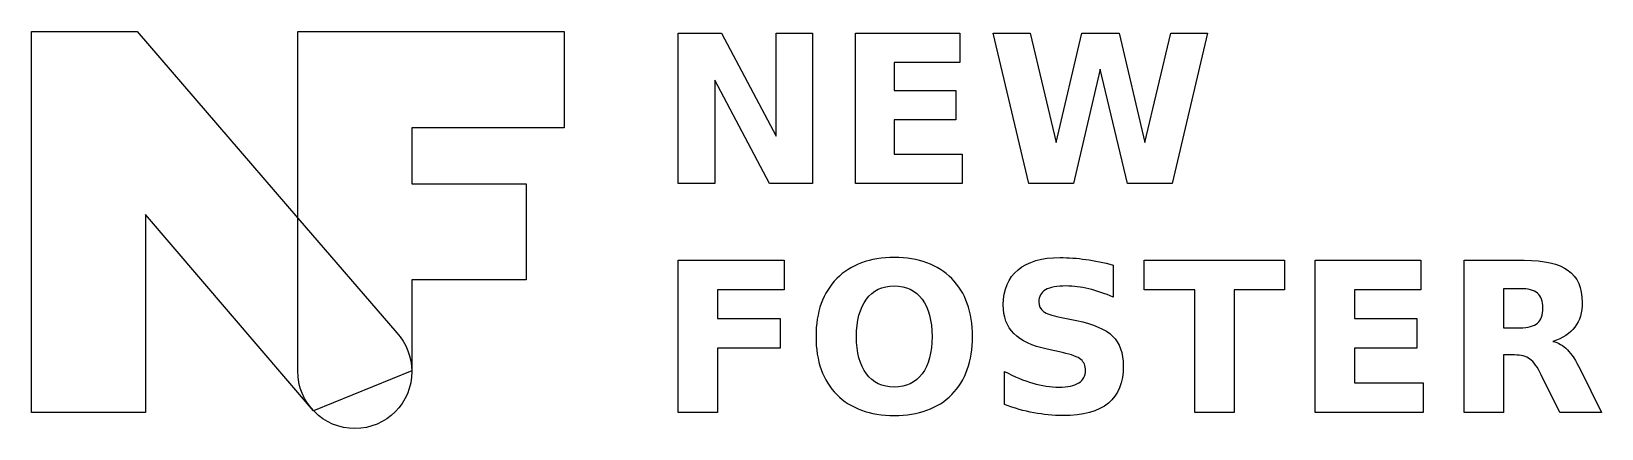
# Model space of a CAD drawing. Header units: centimetres. Extents: x -8 to 8, y -2 to 2.
import ezdxf

# ---------------------------------------------------------------- set-up
doc = ezdxf.new("R2010")
doc.units = ezdxf.units.CM
doc.header["$MEASUREMENT"] = 0
doc.layers.add('layer 1', color=7, linetype='Continuous')

msp = doc.modelspace()

# ---------------------------------------------------------------- linework, layer by layer
at = {"layer": 'layer 1', "color": 142}
msp.add_lwpolyline([(-5.25876, 0.1137), (-5.25876, 2.00334), (-2.56003, 2.00334), (-2.56003, 1.02667), (-4.10313, 1.02667), (-4.10313, 0.46023), (-2.94581, 0.46023), (-2.94581, -0.51304), (-4.10313, -0.51304), (-4.10313, -1.43166), (-5.09984, -1.83779), (-6.80357, 0.15138), (-6.80357, -1.85443), (-7.9609, -1.85443), (-7.9609, 2.00334), (-6.88892, 2.00334), (-5.25876, 0.1137)], dxfattribs=at)
at = {"layer": 'layer 1', "color": 250}
for points in [[(-1.4027, 1.98642), (-0.96464, 1.98642), (-0.41106, 0.94259), (-0.41106, 1.98642), (-0.03946, 1.98642), (-0.03946, 0.46451), (-0.47717, 0.46451), (-1.0311, 1.50834), (-1.0311, 0.46451), (-1.4027, 0.46451), (-1.4027, 1.98642)], [(0.395, 1.98642), (1.45344, 1.98642), (1.45344, 1.68997), (0.78748, 1.68997), (0.78748, 1.40605), (1.41377, 1.40605), (1.41377, 1.1096), (0.78748, 1.1096), (0.78748, 0.76096), (1.4764, 0.76096), (1.4764, 0.46451), (0.395, 0.46451), (0.395, 1.98642)], [(1.7893, 1.98642), (2.16543, 1.98642), (2.42847, 0.88031), (2.68942, 1.98642), (3.06764, 1.98642), (3.3286, 0.88031), (3.59164, 1.98642), (3.96464, 1.98642), (3.60591, 0.46451), (3.15323, 0.46451), (2.87697, 1.62143), (2.60383, 0.46451), (2.15116, 0.46451), (1.7893, 1.98642)], [(-5.25869, -1.43433), (-5.25876, 0.112), (-4.25645, -1.04783)], [(-1.4027, -0.31371), (-0.32997, -0.31371), (-0.32997, -0.61416), (-1.00491, -0.61416), (-1.00491, -0.90192), (-0.37017, -0.90192), (-0.37017, -1.20237), (-1.00491, -1.20237), (-1.00491, -1.85616), (-1.4027, -1.85616), (-1.4027, -0.31371)], [(3.3233, -0.31371), (4.74514, -0.31371), (4.74514, -0.61416), (4.2331, -0.61416), (4.2331, -1.85616), (3.83532, -1.85616), (3.83532, -0.61416), (3.3233, -0.61416), (3.3233, -0.31371)], [(5.05556, -0.31371), (6.12828, -0.31371), (6.12828, -0.61416), (5.45333, -0.61416), (5.45333, -0.90192), (6.08808, -0.90192), (6.08808, -1.20237), (5.45333, -1.20237), (5.45333, -1.55571), (6.15155, -1.55571), (6.15155, -1.85616), (5.05556, -1.85616), (5.05556, -0.31371)], [(6.9654, -1.27219), (6.9654, -1.85616), (6.56762, -1.85616), (6.56762, -0.31371), (7.17451, -0.31371)], [(3.00888, -0.36238), (3.00888, -0.68822)], [(7.1322, -0.60147), (6.9654, -0.60147), (6.9654, -0.99713), (7.1322, -0.99713)], [(2.46687, -0.89063), (2.63649, -0.92484)], [(2.49261, -1.24821), (2.33851, -1.21401)], [(7.07788, -1.27219), (6.9654, -1.27219)], [(7.74331, -1.41783), (7.95984, -1.85616), (7.53561, -1.85616), (7.34766, -1.47284)], [(1.90654, -1.7754), (1.90654, -1.43934)]]:
    msp.add_lwpolyline(points, dxfattribs=at)
for points, knots in [([(0.78789, -0.28621), (1.03579, -0.28621), (1.23009, -0.35709), (1.37044, -0.49885), (1.51115, -0.64062), (1.58132, -0.83668), (1.58132, -1.08635), (1.58132, -1.33567), (1.51115, -1.53137), (1.37044, -1.67314), (1.23009, -1.8149), (1.03579, -1.88578), (0.78789, -1.88578), (0.54068, -1.88578), (0.34674, -1.8149), (0.20568, -1.67314), (0.06498, -1.53137), (-0.00555, -1.33567), (-0.00555, -1.08635), (-0.00555, -0.83668), (0.06498, -0.64062), (0.20568, -0.49885), (0.34674, -0.35709), (0.54068, -0.28621), (0.78789, -0.28621)], [0, 0, 0, 0, 1, 1, 1, 2, 2, 2, 3, 3, 3, 4, 4, 4, 5, 5, 5, 6, 6, 6, 7, 7, 7, 8, 8, 8, 8]), ([(2.33851, -1.21401), (2.18441, -1.18121), (2.07191, -1.12831), (2.00068, -1.05602), (1.92944, -0.98408), (1.89383, -0.8864), (1.89383, -0.76404), (1.89383, -0.61064), (1.94355, -0.4925), (2.04265, -0.40999), (2.14174, -0.32747), (2.2842, -0.28621), (2.47004, -0.28621), (2.55467, -0.28621), (2.64178, -0.29256), (2.731, -0.30525), (2.82057, -0.31795), (2.91331, -0.33699), (3.00888, -0.36238)], [0, 0, 0, 0, 1, 1, 1, 2, 2, 2, 3, 3, 3, 4, 4, 4, 5, 5, 5, 6, 6, 6, 6]), ([(7.17451, -0.31371), (7.37762, -0.31371), (7.52644, -0.34792), (7.62095, -0.41599), (7.71581, -0.48404), (7.76307, -0.59195), (7.76307, -0.73899), (7.76307, -0.84091), (7.73838, -0.92484), (7.68936, -0.99008), (7.63999, -1.05532), (7.56559, -1.10363), (7.4665, -1.13466), (7.5208, -1.147), (7.56982, -1.17521), (7.61284, -1.21894), (7.65586, -1.26266), (7.69923, -1.32897), (7.74331, -1.41783)], [0, 0, 0, 0, 1, 1, 1, 2, 2, 2, 3, 3, 3, 4, 4, 4, 5, 5, 5, 6, 6, 6, 6]), ([(0.78753, -0.57396), (0.66623, -0.57396), (0.57206, -0.61875), (0.50507, -0.70832), (0.43842, -0.79789), (0.40492, -0.92379), (0.40492, -1.08635), (0.40492, -1.24856), (0.43842, -1.3741), (0.50507, -1.46367), (0.57206, -1.55324), (0.66623, -1.59802), (0.78753, -1.59802), (0.90919, -1.59802), (1.0037, -1.55324), (1.0707, -1.46367), (1.13734, -1.3741), (1.17086, -1.24856), (1.17086, -1.08635), (1.17086, -0.92379), (1.13734, -0.79789), (1.0707, -0.70832), (1.0037, -0.61875), (0.90919, -0.57396), (0.78753, -0.57396)], [0, 0, 0, 0, 1, 1, 1, 2, 2, 2, 3, 3, 3, 4, 4, 4, 5, 5, 5, 6, 6, 6, 7, 7, 7, 8, 8, 8, 8]), ([(3.00888, -0.68822), (2.92424, -0.65049), (2.84137, -0.62192), (2.76098, -0.60288), (2.68021, -0.58349), (2.60405, -0.57396), (2.53247, -0.57396), (2.4376, -0.57396), (2.36707, -0.58701), (2.32159, -0.6131), (2.2761, -0.6392), (2.25353, -0.67976), (2.25353, -0.73476), (2.25353, -0.77602), (2.26904, -0.80847), (2.29972, -0.83139), (2.3304, -0.85431), (2.38612, -0.87406), (2.46687, -0.89063)], [0, 0, 0, 0, 1, 1, 1, 2, 2, 2, 3, 3, 3, 4, 4, 4, 5, 5, 5, 6, 6, 6, 6]), ([(7.1322, -0.99713), (7.21542, -0.99713), (7.27501, -0.98161), (7.31134, -0.95059), (7.3473, -0.91956), (7.36529, -0.86877), (7.36529, -0.79789), (7.36529, -0.72736), (7.3473, -0.67729), (7.31134, -0.64696), (7.27501, -0.61664), (7.21542, -0.60147), (7.1322, -0.60147)], [0, 0, 0, 0, 1, 1, 1, 2, 2, 2, 3, 3, 3, 4, 4, 4, 4]), ([(2.63649, -0.92484), (2.80787, -0.9594), (2.92989, -1.01158), (3.00218, -1.08176), (3.07446, -1.15229), (3.11044, -1.25209), (3.11044, -1.38151), (3.11044, -1.55184), (3.06001, -1.67843), (2.95915, -1.7613), (2.85795, -1.84417), (2.70384, -1.88578), (2.49649, -1.88578), (2.39882, -1.88578), (2.30078, -1.87661), (2.20204, -1.85792), (2.10365, -1.83923), (2.00492, -1.81172), (1.90654, -1.7754)], [0, 0, 0, 0, 1, 1, 1, 2, 2, 2, 3, 3, 3, 4, 4, 4, 5, 5, 5, 6, 6, 6, 6]), ([(1.90654, -1.43934), (2.00527, -1.49188), (2.10048, -1.53137), (2.19252, -1.55818), (2.28456, -1.58463), (2.37307, -1.59802), (2.45875, -1.59802), (2.54551, -1.59802), (2.61216, -1.58357), (2.65835, -1.55465), (2.70456, -1.52574), (2.72746, -1.48412), (2.72746, -1.43018), (2.72746, -1.38221), (2.71195, -1.34484), (2.68057, -1.31874), (2.64918, -1.2923), (2.58641, -1.26902), (2.49261, -1.24821)], [0, 0, 0, 0, 1, 1, 1, 2, 2, 2, 3, 3, 3, 4, 4, 4, 5, 5, 5, 6, 6, 6, 6]), ([(7.34766, -1.47284), (7.30993, -1.39561), (7.27184, -1.34272), (7.2327, -1.3145), (7.19391, -1.28629), (7.14242, -1.27219), (7.07788, -1.27219)], [0, 0, 0, 0, 1, 1, 1, 2, 2, 2, 2]), ([(-4.10314, -1.43979), (-4.10314, -1.75892), (-4.36182, -2.0176), (-4.68095, -2.0176), (-5.00112, -2.0176), (-5.2628, -1.75516), (-5.25869, -1.43433)], [0, 0, 0, 0, 1, 1, 1, 2, 2, 2, 2])]:
    msp.add_open_spline(points, degree=3, knots=knots, dxfattribs=at)
msp.add_open_spline([(-4.25645, -1.04783), (-4.15761, -1.15495), (-4.10314, -1.29387), (-4.10314, -1.43979)], degree=3, dxfattribs=at)

doc.saveas('drawing.dxf')
